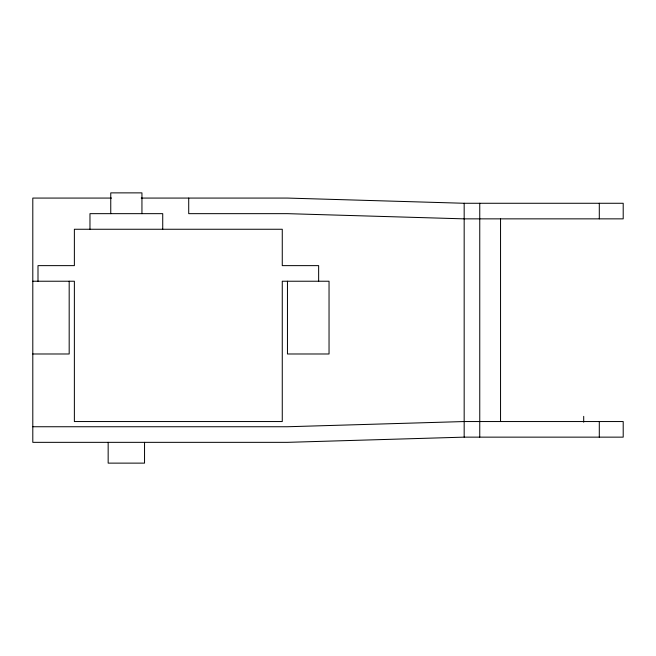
<?xml version="1.0" encoding="UTF-8"?>
<svg xmlns="http://www.w3.org/2000/svg" width="656" height="656" viewBox="0 0 656 656"><rect width="100%" height="100%" fill="white"/><g stroke="black" fill="none" stroke-linecap="round" stroke-linejoin="round"><path stroke-width="0.98" d="M32.8 426.744L287.459 426.744L464.169 421.546L623.2 421.546L623.2 437.142L464.169 437.142L287.459 442.341L32.8 442.341L32.8 198.071L111.553 198.071M141.212 198.071L287.459 198.071L464.169 203.27L623.2 203.27L623.2 218.858L464.169 218.858L287.459 213.659L188.715 213.659L188.715 198.071M32.8 281.227L74.374 281.227L74.374 421.546L282.269 421.546L282.269 281.227L329.041 281.227L329.041 353.986L287.459 353.986L287.459 281.227M32.8 353.986L69.183 353.986L69.183 281.227M599.297 203.27L599.297 218.858M599.297 421.546L599.297 437.142M583.701 416.355L583.701 422.202M500.544 218.858L500.544 421.546M479.757 203.27L479.757 437.142M464.169 203.27L464.169 437.142M318.644 281.227L318.644 265.631L282.269 265.631L282.269 229.256L74.374 229.256L74.374 265.631L37.999 265.631L37.999 281.227M162.729 229.256L162.729 213.659L89.97 213.659L89.97 229.256M144.541 442.341L144.541 463.128L108.158 463.128L108.158 442.341M141.942 213.659L141.942 192.872L110.757 192.872L110.757 213.659"/></g></svg>
